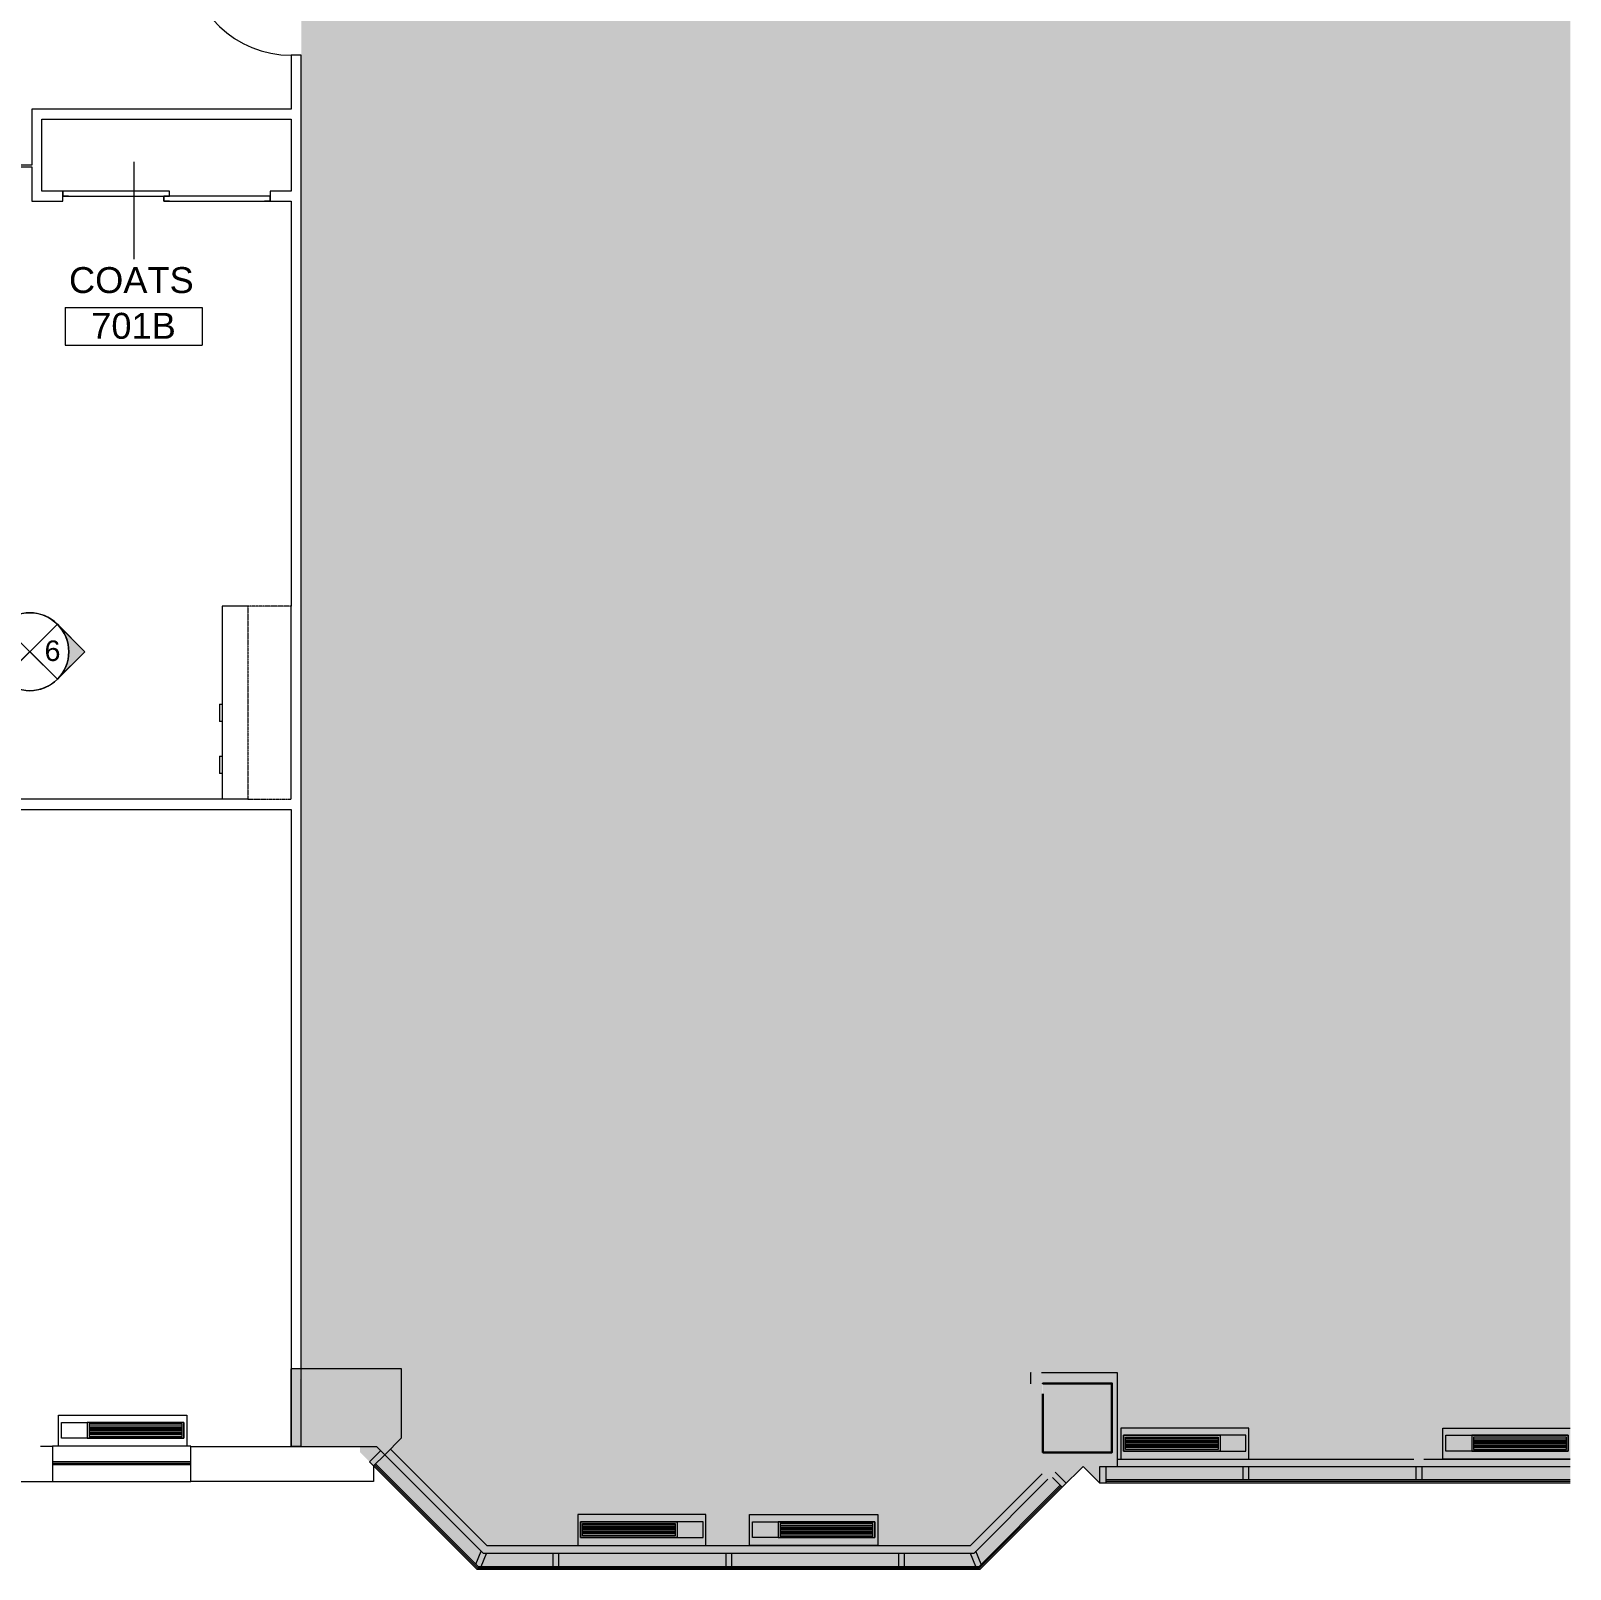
# Model space of a CAD drawing. Header units: inches. Extents: x 41 to 2397, y -2183 to 132.
# Drawn here: x 1855 to 2390, y -2183 to -1649 of the extents above; entities that cross this region are included whole.
import ezdxf

# ---------------------------------------------------------------- set-up
doc = ezdxf.new("R2010")
doc.units = ezdxf.units.IN
doc.header["$MEASUREMENT"] = 0
doc.linetypes.add('Overhead', pattern=[0.15625, 0.09375, -0.0625])
for name, color, linetype, lineweight in [('8260 Willow Oaks_dwg _2_', 8, 'Continuous', 9), ('A-AREA-IDEN', 2, 'Continuous', 20), ('A-COLS', 52, 'Continuous', 13), ('A-DETL-GENF', 92, 'Continuous', 9), ('A-DOOR', 31, 'Continuous', 9), ('A-DOOR-FRAM', 31, 'Continuous', 9), ('A-WALL', 113, 'Continuous', 13), ('G-ANNO-SYMB', 111, 'Continuous', 9), ('I-WALL', 2, 'Continuous', 9), ('LEVEL 07 BB', 250, 'Continuous', 9), ('Q-CASE', 31, 'Continuous', 9)]:
    doc.layers.add(name, color=color, linetype=linetype, lineweight=lineweight)
doc.styles.add('Arial_1', font='arial.ttf', dxfattribs={"height": 9})
doc.styles.add('Arial_3', font='arial.ttf', dxfattribs={"height": 7.125})

# ---------------------------------------------------------------- blocks, each defined once
blk = doc.blocks.new('Single-Flush - 36_ x 84_-2419494-New Construction - Partition Plan')
at = {"layer": 'A-DOOR', "color": 7, "lineweight": 20}
for p, q in [((16.25, 1.75), (16.25, 37.77)), ((18, 37.77), (16.25, 37.77)), ((18, 1.75), (18, 37.77)), ((18, 1.75), (16.25, 1.75))]:
    blk.add_line(p, q, dxfattribs=at)
at = {"layer": 'A-DOOR'}
blk.add_arc((18, 1.75), 36.07, 92.7812, 180, dxfattribs=at)
blk = doc.blocks.new('Sliding-2 panel - No Glass - 72_ x 84_-2420104-New Construction - Partition Plan')
at = {"layer": 'A-DOOR', "color": 7, "lineweight": 20}
for p, q in [((1, 6.75), (-36, 6.75)), ((-36, 6.75), (-36, 5)), ((1, 5), (1, 6.75)), ((-36, 5), (1, 5)), ((36, 5), (-1, 5)), ((-1, 5), (-1, 3.25)), ((-1, 3.25), (36, 3.25)), ((36, 3.25), (36, 5))]:
    blk.add_line(p, q, dxfattribs=at)
at = {"layer": 'A-DOOR-FRAM', "color": 7, "lineweight": 20}
for p, q in [((-36, 6.75), (-36, 5)), ((-36, 6.75), (-34, 6.75)), ((-1, 6.75), (1, 6.75)), ((1, 6.75), (1, 5)), ((-36, 5), (-34, 5)), ((-1, 5), (-1, 3.25)), ((-1, 5), (1, 5)), ((-1, 5), (1, 5)), ((-1, 3.25), (1, 3.25)), ((34, 5), (36, 5)), ((34, 3.25), (36, 3.25)), ((36, 5), (36, 3.25))]:
    blk.add_line(p, q, dxfattribs=at)
blk = doc.blocks.new('Casework 1 - Casework 1-2444470-New Construction - Partition Plan')
at = {"layer": 'Q-CASE', "lineweight": 13}
for p, q in [((202.15, -1848.89), (193.15, -1848.89)), ((193.15, -1848.89), (193.15, -1915.93))]:
    blk.add_line(p, q, dxfattribs=at)
blk = doc.blocks.new('Columns 1 - Columns 1-2495298-New Construction - Partition Plan')
at = {"layer": 'A-COLS', "lineweight": 9}
h = blk.add_hatch(color=55, dxfattribs=at)
h.paths.add_polyline_path([(-344.46, -2150.94), (-338.28, -2144.77), (-338.28, -2115.04), (-368.16, -2115.04), (-368.16, -2117.34), (-369.17, -2117.34), (-369.17, -2147.78), (-360.5, -2147.78), (-354.06, -2141.34), (-347.61, -2147.78)], flags=0)
h.paths.add_polyline_path([(249.67, -2143.52), (255.5, -2137.69), (255.5, -2113.67), (220.65, -2113.67), (220.65, -2140.53), (220.23, -2113.67), (217.01, -2113.67), (217.01, -2140.67), (246.82, -2140.67)], flags=0)
h.paths.add_polyline_path([(-113.19, -2143.52), (-110.22, -2140.54), (-86.7, -2140.54), (-86.7, -2114.54), (-119.32, -2114.54), (-119.32, -2137.38), (-116.16, -2140.54)], flags=0)
h.paths.add_polyline_path([(-585.22, -2121.95), (-578.56, -2115.29), (-578.56, -2080.06), (-607.29, -2080.06), (-607.29, -2117.79), (-601.06, -2117.79), (-595.22, -2111.95), (-589.37, -2117.79)], flags=0)
h.paths.add_polyline_path([(-819.17, -2073), (-819.17, -2049), (-846.02, -2049), (-846.02, -2068.52), (-841.54, -2073)], flags=0)
h.paths.add_polyline_path([(-1068.66, -1845.88), (-1055.93, -1833.15), (-1055.93, -1808.86), (-1085.69, -1808.86), (-1085.69, -1828.86), (-1081.39, -1833.15)], flags=0)
h.paths.add_polyline_path([(-1277.28, -1619.05), (-1276.44, -1619.05), (-1276.44, -1589.05), (-1277.28, -1589.05), (-1277.28, -1587.14), (-1301.28, -1587.14), (-1301.28, -1589.05), (-1309.94, -1589.05), (-1317.71, -1596.83), (-1295.49, -1619.05)], flags=0)
h.paths.add_polyline_path([(-1072.88, -1617.89), (-1058.94, -1617.89), (-1058.94, -1593.96), (-1083.3, -1593.96), (-1083.3, -1617.89)], flags=0)
h.paths.add_polyline_path([(-819.99, -1615.25), (-818.48, -1615.25), (-818.48, -1589.87), (-842.8, -1589.87), (-842.8, -1615.25), (-820.03, -1615.25)], flags=0)
h.paths.add_polyline_path([(-603.13, -1613.61), (-578.8, -1612.78), (-578.8, -1591.25), (-603.13, -1591.25), (-603.13, -1612.78)], flags=0)
h.paths.add_polyline_path([(-844.96, -1400.7), (-770.86, -1400.7), (-770.86, -1352.13), (-844.96, -1352.13)], flags=0)
h.paths.add_polyline_path([(-1059.3, -1379.2), (-1059.3, -1352.54), (-1083.3, -1352.54), (-1083.3, -1379.2)], flags=0)
h.paths.add_polyline_path([(-578.86, -1376.13), (-578.86, -1352.13), (-602.86, -1352.13), (-602.86, -1376.13)], flags=0)
h.paths.add_polyline_path([(-1312.55, -1375.07), (-1312.55, -1351.07), (-1313.43, -1351.07), (-1313.43, -1349.42), (-1344.55, -1349.42), (-1344.55, -1375.07), (-1313.43, -1375.07)], flags=0)
h.paths.add_polyline_path([(-1333.32, -1179.82), (-1313.99, -1179.82), (-1313.99, -1178.54), (-1311.93, -1178.54), (-1311.93, -1148.62), (-1333.32, -1148.62), (-1344.55, -1159.85), (-1344.55, -1178.54), (-1337.99, -1178.54), (-1337.99, -1179.82)], flags=0)
h.paths.add_polyline_path([(-1054.31, -921.65), (-1054.31, -892.1), (-1066.36, -880.04), (-1096.08, -909.76), (-1084.18, -921.65), (-1066.36, -921.65)], flags=0)
h.paths.add_polyline_path([(-843.09, -889.56), (-813.47, -889.56), (-813.47, -857.49), (-823.93, -847.03), (-829.95, -853.04), (-843.09, -853.04), (-843.09, -865.56), (-843.73, -865.56), (-843.73, -889.56)], flags=0)
h.paths.add_polyline_path([(-607.26, -853.79), (-577.38, -853.79), (-577.38, -820.29), (-607.26, -820.29)], flags=0)
at = {"layer": 'A-COLS', "color": 7, "lineweight": 20}
for p, q in [((217.01, -2113.67), (217.01, -2140.67)), ((255.5, -2113.67), (217.01, -2113.67)), ((255.5, -2137.69), (255.5, -2113.67)), ((249.67, -2143.52), (255.5, -2137.69)), ((217.01, -2140.67), (246.82, -2140.67)), ((246.82, -2140.67), (249.67, -2143.52))]:
    blk.add_line(p, q, dxfattribs=at)
blk = doc.blocks.new('MLWK_Base Cabinet-Trash - 34_25_H x 24_D-V5-New Construction - Partition Plan')
at = {"layer": 'Q-CASE', "lineweight": 13}
for p, q in [((-2.26, -24.75), (-2.26, -24)), ((-2.26, -24.87), (-2.26, -24.75)), ((-2.26, -24.87), (3.74, -24.87)), ((3.74, -24), (3.74, -24.75)), ((3.74, -24.75), (3.74, -24.87))]:
    blk.add_line(p, q, dxfattribs=at)
blk = doc.blocks.new('MLWK_Base Cabinet-Drawers - 34_H x 24_D-2564082-New Construction - Partition Plan')
at = {"layer": 'Q-CASE', "lineweight": 13}
for p, q in [((-2.26, -24.75), (-2.26, -24)), ((-2.26, -24.87), (-2.26, -24.75)), ((-2.26, -24.87), (3.74, -24.87)), ((3.74, -24), (3.74, -24.75)), ((3.74, -24.75), (3.74, -24.87))]:
    blk.add_line(p, q, dxfattribs=at)
blk = doc.blocks.new('Upper Cabinet - Standard Upper Cabinet 2-2592660-New Construction - Partition Plan')
at = {"layer": 'Q-CASE', "lineweight": 13}
blk.add_line((19.78, 0), (-47.26, 0), dxfattribs=at)
at = {"layer": 'Q-CASE', "linetype": 'Overhead'}
for p, q in [((-47.26, 0), (-47.26, -15)), ((19.78, -15), (19.78, 0)), ((-47.26, -15), (19.78, -15))]:
    blk.add_line(p, q, dxfattribs=at)
blk = doc.blocks.new('8260 Willow Oaks_dwg _2_-2439531-New Construction - Partition Plan')
at = {"layer": 'A-WALL', "lineweight": 9}
blk.add_hatch(color=250, dxfattribs=at).paths.add_polyline_path([(33545.32, 8445.33), (33545.32, 8469.33), (33521.32, 8469.33), (33521.32, 8445.33), (33538.71, 8445.33)], flags=0)
at = {"layer": 'A-WALL', "color": 10, "lineweight": 30, "flags": 128}
blk.add_lwpolyline([(33521.32, 8465.71), (33521.32, 8445.33), (33545.32, 8445.33), (33545.32, 8469.33), (33521.32, 8469.33), (33521.32, 8469.21)], dxfattribs=at)
at = {"layer": 'LEVEL 07 BB'}
for p, q in [((33190.21, 8454.53), (33222.46, 8454.53)), ((33190.21, 8454.03), (33222.46, 8454.03)), ((33190.21, 8453.53), (33222.46, 8453.53)), ((33190.21, 8453.03), (33222.46, 8453.03)), ((33190.21, 8452.53), (33222.46, 8452.53)), ((33190.21, 8452.03), (33222.46, 8452.03)), ((33190.21, 8451.53), (33222.46, 8451.53)), ((33582.22, 8450.04), (33549.97, 8450.04)), ((33670.84, 8450.04), (33703.09, 8450.04)), ((33225.5, 8447.41), (33260.21, 8447.41)), ((33582.22, 8449.54), (33549.97, 8449.54)), ((33582.22, 8449.04), (33549.97, 8449.04)), ((33582.22, 8448.54), (33549.97, 8448.54)), ((33582.22, 8448.04), (33549.97, 8448.04)), ((33582.22, 8447.54), (33549.97, 8447.54)), ((33582.22, 8447.04), (33549.97, 8447.04)), ((33670.84, 8449.54), (33703.09, 8449.54)), ((33670.84, 8449.04), (33703.09, 8449.04)), ((33670.84, 8448.54), (33703.09, 8448.54)), ((33670.84, 8448.04), (33703.09, 8448.04)), ((33670.84, 8447.54), (33703.09, 8447.54)), ((33670.84, 8447.04), (33703.09, 8447.04)), ((33225.5, 8442.03), (33177.5, 8442.03)), ((33225.5, 8441.53), (33177.5, 8441.53)), ((33225.5, 8441.03), (33177.5, 8441.03)), ((33543.22, 8440.29), (33543.22, 8434.79)), ((33547.09, 8443.04), (33650.09, 8443.04)), ((33590.72, 8440.29), (33590.72, 8435.79)), ((33592.72, 8440.29), (33592.72, 8435.79)), ((33650.85, 8440.29), (33650.85, 8435.79)), ((33652.85, 8440.29), (33652.85, 8435.79)), ((33653.59, 8443.04), (33704.41, 8443.04)), ((33704.41, 8443.04), (33660.22, 8443.04)), ((33540.97, 8434.79), (33704.41, 8434.79)), ((33704.41, 8435.79), (33543.22, 8435.79)), ((33704.41, 8435.29), (33543.22, 8435.29)), ((33393.72, 8420.04), (33361.47, 8420.04)), ((33393.72, 8419.54), (33361.47, 8419.54)), ((33393.72, 8419.04), (33361.47, 8419.04)), ((33393.72, 8418.54), (33361.47, 8418.54)), ((33393.72, 8418.04), (33361.47, 8418.04)), ((33430.09, 8420.04), (33462.34, 8420.04)), ((33430.09, 8419.54), (33462.34, 8419.54)), ((33430.09, 8419.04), (33462.34, 8419.04)), ((33430.09, 8418.54), (33462.34, 8418.54)), ((33430.09, 8418.04), (33462.34, 8418.04)), ((33393.72, 8417.54), (33361.47, 8417.54)), ((33393.72, 8417.04), (33361.47, 8417.04)), ((33430.09, 8417.54), (33462.34, 8417.54)), ((33430.09, 8417.04), (33462.34, 8417.04)), ((33324.5, 8406.56), (33326.37, 8411.06)), ((33326.35, 8405.79), (33328.21, 8410.29)), ((33351.21, 8410.29), (33351.21, 8405.79)), ((33353.21, 8410.29), (33353.21, 8405.79)), ((33411.21, 8410.29), (33411.21, 8405.79)), ((33413.21, 8410.29), (33413.21, 8405.79)), ((33471.21, 8410.29), (33471.21, 8405.79)), ((33473.21, 8410.29), (33473.21, 8405.79)), ((33498.08, 8405.79), (33496.21, 8410.29)), ((33499.92, 8406.56), (33498.06, 8411.06))]:
    blk.add_line(p, q, dxfattribs=at)
at = {"layer": 'LEVEL 07 BB', "flags": 128}
for points in [[(33517.2, 8469.21), (33517.2, 8473.16), (33517.3, 8473.16)], [(33520.8, 8473.16), (33547.09, 8473.16), (33547.09, 8440.29), (33540.97, 8440.29)], [(33660.22, 8443.04), (33660.22, 8453.79), (33704.41, 8453.79)], [(33063.25, 8447.53), (33159.5, 8447.53), (33159.5, 8435.2), (33177.5, 8435.2)], [(33173.35, 8447.53), (33177.5, 8447.53), (33177.5, 8435.2), (33225.5, 8435.2)], [(33292.87, 8444.56), (33288.98, 8440.67), (33288.98, 8435.2), (33225.5, 8435.2), (33225.5, 8447.53), (33177.5, 8447.53)], [(33291.45, 8445.97), (33287.56, 8442.08), (33288.98, 8440.67)], [(33523.03, 8436.02), (33497.3, 8410.29), (33327.13, 8410.29), (33292.87, 8444.56)], [(33294.81, 8446.5), (33328.27, 8413.04), (33496.16, 8413.04), (33521.08, 8437.97)], [(33287.56, 8442.08), (33324.85, 8404.79), (33499.57, 8404.79), (33529.44, 8434.66), (33525.55, 8438.55)], [(33289.33, 8441.02), (33325.06, 8405.29), (33499.37, 8405.29), (33527.67, 8433.6)], [(33289.68, 8441.37), (33325.27, 8405.79), (33499.16, 8405.79), (33527.32, 8433.95)], [(33704.41, 8440.29), (33540.97, 8440.29), (33540.97, 8434.79), (33535.27, 8440.49), (33528.02, 8433.24), (33524.67, 8436.59)]]:
    blk.add_lwpolyline(points, dxfattribs=at)
for points in [[(33179.58, 8447.53), (33179.58, 8458.28), (33224.08, 8458.28), (33224.08, 8447.53)], [(33180.58, 8450.28), (33180.58, 8455.78), (33223.08, 8455.78), (33223.08, 8450.28)], [(33223.08, 8450.28), (33223.08, 8455.78), (33189.58, 8455.78), (33189.58, 8450.28)], [(33222.46, 8450.91), (33222.46, 8455.16), (33190.21, 8455.16), (33190.21, 8450.91)], [(33592.84, 8443.04), (33592.84, 8453.79), (33548.34, 8453.79), (33548.34, 8443.04)], [(33549.34, 8445.79), (33549.34, 8451.29), (33582.84, 8451.29), (33582.84, 8445.79)], [(33591.84, 8445.79), (33591.84, 8451.29), (33549.34, 8451.29), (33549.34, 8445.79)], [(33549.97, 8446.41), (33549.97, 8450.66), (33582.22, 8450.66), (33582.22, 8446.41)], [(33661.22, 8445.79), (33661.22, 8451.29), (33703.72, 8451.29), (33703.72, 8445.79)], [(33703.72, 8445.79), (33703.72, 8451.29), (33670.22, 8451.29), (33670.22, 8445.79)], [(33703.09, 8446.41), (33703.09, 8450.66), (33670.84, 8450.66), (33670.84, 8446.41)], [(33404.34, 8413.04), (33404.34, 8423.79), (33359.84, 8423.79), (33359.84, 8413.04)], [(33419.47, 8413.04), (33419.47, 8423.79), (33463.97, 8423.79), (33463.97, 8413.04)], [(33360.84, 8415.79), (33360.84, 8421.29), (33394.34, 8421.29), (33394.34, 8415.79)], [(33403.34, 8415.79), (33403.34, 8421.29), (33360.84, 8421.29), (33360.84, 8415.79)], [(33361.47, 8416.42), (33361.47, 8420.67), (33393.72, 8420.67), (33393.72, 8416.42)], [(33420.47, 8415.79), (33420.47, 8421.29), (33462.97, 8421.29), (33462.97, 8415.79)], [(33462.97, 8415.79), (33462.97, 8421.29), (33429.47, 8421.29), (33429.47, 8415.79)], [(33462.34, 8416.42), (33462.34, 8420.67), (33430.09, 8420.67), (33430.09, 8416.42)]]:
    blk.add_lwpolyline(points, close=True, dxfattribs=at)
blk = doc.blocks.new('Elevation - Interiors-59324-New Construction - Partition Plan')
at = {"layer": 'G-ANNO-SYMB'}
for p, q in [((-0.0996, 0.0996), (0.0996, -0.0996)), ((0.0996, 0.0996), (-0.0996, -0.0996)), ((0, 0), (-0.0996, 0.0996)), ((-0.0996, 0.0996), (0, 0)), ((0.0996, 0.0996), (0, 0)), ((0, 0), (0.0996, 0.0996)), ((-0.0996, -0.0996), (0, 0)), ((0, 0), (-0.0996, -0.0996)), ((0, 0), (0.0996, -0.0996)), ((0.0996, -0.0996), (0, 0))]:
    blk.add_line(p, q, dxfattribs=at)
blk.add_circle((0, 0), 0.1409, dxfattribs=at)
for start, end in [(45, 135), (135, 225), (315, 45), (225, 315)]:
    blk.add_arc((0, 0), 0.1409, start, end, dxfattribs=at)
blk = doc.blocks.new('Elevation - Triangle - 51_256_-58624-New Construction - Partition Plan')
at = {"layer": 'G-ANNO-SYMB'}
h = blk.add_hatch(color=256, dxfattribs=at)
edge = h.paths.add_edge_path(flags=0)
edge.add_arc((0, -0.0993), 0.1406, 45, 135)
edge.add_line((-0.0994, 0.0002), (0, 0.0996))
edge.add_line((0, 0.0996), (0.0994, 0.0002))
for p, q in [((0, 0.0996), (-0.0996, 0)), ((0, 0.0996), (-0.0994, 0.0002)), ((0.0996, 0), (0, 0.0996)), ((0.0994, 0.0002), (0, 0.0996))]:
    blk.add_line(p, q, dxfattribs=at)
blk.add_arc((0, -0.0993), 0.1406, 45, 135, dxfattribs=at)
blk = doc.blocks.new('FORM Room Tag - Name _ Number-2260771-New Construction - Partition Plan')
at = {"layer": 'A-AREA-IDEN'}
for p, q in [((-0.2444, -0.0231), (-0.2444, -0.1589)), ((-0.2444, -0.0231), (0.2515, -0.0231)), ((0.2515, -0.0231), (0.2515, -0.1589)), ((-0.2444, -0.1589), (0.2515, -0.1589))]:
    blk.add_line(p, q, dxfattribs=at)

msp = doc.modelspace()

# ---------------------------------------------------------------- hatches: boundary and pattern name
at = {"layer": 'A-DETL-GENF'}
h = msp.add_hatch(color=9, dxfattribs=at)
h.paths.add_polyline_path([(2122.96, -2183.28), (2184.91, -2183.28), (2220.61, -2147.59), (2226.31, -2153.29), (2389.74, -2153.29), (2389.74, -1616.53), (2105.59, -1616.53), (2105.59, -1637.37), (2081.59, -1637.37), (2081.59, -1616.53), (1949.18, -1616.53), (1949.18, -2113.67), (1984.04, -2113.67), (1984.04, -2137.69), (1978.2, -2143.52), (1975.35, -2140.67), (1969.54, -2140.67), (1969.56, -2142.65), (2010.19, -2183.28)], flags=0)
h.paths.add_polyline_path([(2230.65, -2142.74), (2206.65, -2142.74), (2206.65, -2118.74), (2230.65, -2118.74), (2230.65, -2133.42)], flags=0)
h.paths.add_polyline_path([(1943.18, -1292.13), (2389.74, -1292.13), (2389.74, -814.79), (1078.02, -814.79), (1078.07, -1292.13), (1856.18, -1292.13)], flags=0)
h.paths.add_polyline_path([(2209.59, -854.62), (2207.01, -854.62), (2207.01, -854.48), (2209.59, -854.48), (2209.59, -830.73), (2230.59, -830.73), (2230.59, -830.62), (2231.01, -830.62), (2231.01, -854.62), (2230.59, -854.62)], flags=0)
h.paths.add_polyline_path([(1151.15, -853.79), (1121.27, -853.79), (1121.27, -820.29), (1151.15, -820.29), (1151.15, -837.76)], flags=0)
h.paths.add_polyline_path([(1973.88, -849.92), (1953.01, -849.92), (1953.01, -826.5), (1973.88, -826.5)], flags=0)
h.paths.add_polyline_path([(1618.13, -845.19), (1618.13, -821.69), (1617.21, -821.69), (1617.21, -821.37), (1641.21, -821.37), (1641.21, -821.69), (1641.13, -821.69), (1641.13, -845.19)], flags=0)
h.paths.add_polyline_path([(1388.17, -844.44), (1366.38, -844.44), (1366.38, -821.37), (1388.17, -821.37), (1388.17, -821.69)], flags=0)

# ---------------------------------------------------------------- linework, layer by layer
at = {"layer": 'A-AREA-IDEN'}
msp.add_line((1891.02, -1694.62), (1891.02, -1728.4), dxfattribs=at)
at = {"layer": 'I-WALL', "color": 7, "lineweight": 20}
for p, q in [((1949.18, -1657.53), (1945.68, -1657.53)), ((1945.68, -1657.53), (1945.68, -1676.28)), ((1949.18, -2140.53), (1949.18, -1657.53)), ((1945.68, -1676.28), (1855.68, -1676.28)), ((1855.68, -1676.28), (1855.68, -1695.78)), ((1859.18, -1679.78), (1945.68, -1679.78)), ((1859.18, -1704.78), (1859.18, -1679.78)), ((1945.68, -1679.78), (1945.68, -1704.78)), ((1855.68, -1695.78), (1832.05, -1695.78)), ((1832.05, -1696.28), (1855.68, -1696.28)), ((1855.68, -1696.28), (1855.68, -1708.28)), ((1866.43, -1704.78), (1859.18, -1704.78)), ((1866.43, -1708.28), (1866.43, -1704.78)), ((1945.68, -1704.78), (1938.43, -1704.78)), ((1938.43, -1704.78), (1938.43, -1708.28)), ((1855.68, -1708.28), (1866.43, -1708.28)), ((1938.43, -1708.28), (1945.68, -1708.28)), ((1945.68, -1708.28), (1945.68, -1848.89)), ((1930.68, -1915.93), (1662.65, -1915.93)), ((1662.65, -1919.43), (1945.68, -1919.43)), ((1945.68, -1919.43), (1945.68, -2140.53)), ((1945.68, -2140.53), (1949.18, -2140.53))]:
    msp.add_line(p, q, dxfattribs=at)

# ---------------------------------------------------------------- block references
at = {"layer": '8260 Willow Oaks_dwg _2_', "color": 250}
msp.add_blockref('8260 Willow Oaks_dwg _2_-2439531-New Construction - Partition Plan', (-31314.66, -10588.08), dxfattribs=at)
at = {"layer": 'A-AREA-IDEN', "xscale": 95.99999999999994, "yscale": 95.99999999999994, "zscale": 95.99999999999994}
msp.add_blockref('FORM Room Tag - Name _ Number-2260771-New Construction - Partition Plan', (1890.68, -1742.99), dxfattribs=at)
at = {"layer": 'A-COLS', "lineweight": 9}
msp.add_blockref('Columns 1 - Columns 1-2495298-New Construction - Partition Plan', (1728.53, 0), dxfattribs=at)
at = {"layer": 'A-DOOR', "lineweight": 13}
for name, p, rotation in [('Single-Flush - 36_ x 84_-2419494-New Construction - Partition Plan', (1947.43, -1639.53), 89.99999999999991), ('Sliding-2 panel - No Glass - 72_ x 84_-2420104-New Construction - Partition Plan', (1902.43, -1701.53), 180)]:
    msp.add_blockref(name, p, dxfattribs=dict(at, rotation=rotation))
at = {"layer": 'G-ANNO-SYMB', "xscale": 95.99999999999994, "yscale": 95.99999999999994, "zscale": 95.99999999999994}
msp.add_blockref('Elevation - Interiors-59324-New Construction - Partition Plan', (1854.96, -1864.7), dxfattribs=at)
at = {"layer": 'G-ANNO-SYMB', "extrusion": (0, 0, -1), "xscale": 95.99999999999994, "yscale": 95.99999999999994, "zscale": 95.99999999999994, "rotation": 90.0000000000001}
msp.add_blockref('Elevation - Triangle - 51_256_-58624-New Construction - Partition Plan', (-1864.51, -1864.7), dxfattribs=at)
at = {"layer": 'Q-CASE', "lineweight": 13}
msp.add_blockref('Casework 1 - Casework 1-2444470-New Construction - Partition Plan', (1728.53, 0), dxfattribs=at)
for name, p, rotation in [('Upper Cabinet - Standard Upper Cabinet 2-2592660-New Construction - Partition Plan', (1945.68, -1896.15), 270.0000000000002), ('MLWK_Base Cabinet-Trash - 34_25_H x 24_D-V5-New Construction - Partition Plan', (1945.68, -1885.2), 269.9999999999997), ('MLWK_Base Cabinet-Drawers - 34_H x 24_D-2564082-New Construction - Partition Plan', (1945.68, -1903.2), 269.9999999999999)]:
    msp.add_blockref(name, p, dxfattribs=dict(at, rotation=rotation))

# ---------------------------------------------------------------- texts
at = {"layer": 'A-AREA-IDEN', "lineweight": 9, "char_height": 9, "attachment_point": 1, "style": 'Arial_1'}
for s, insert, width in [('COATS', (1868.56, -1731.15), 53.328), ('701B', (1876.28, -1747.03), 35.754)]:
    msp.add_mtext(s, dxfattribs=dict(at, insert=insert, width=width))
at = {"layer": 'G-ANNO-SYMB', "insert": (1860.07, -1860.8), "char_height": 7.12, "width": 6.666, "attachment_point": 1, "style": 'Arial_3'}
msp.add_mtext('6', dxfattribs=at)

doc.saveas('drawing.dxf')
